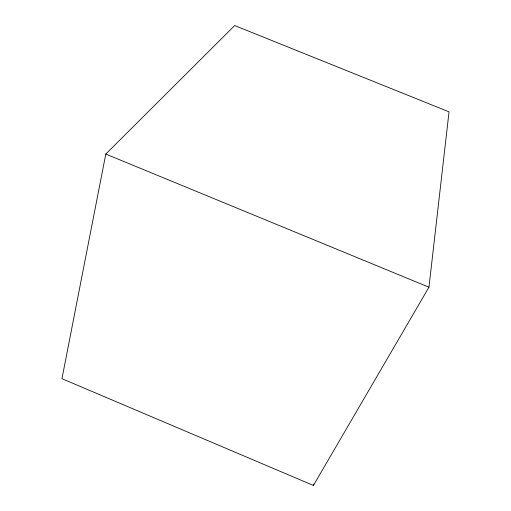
<?xml version="1.0" encoding="UTF-8"?>
<svg xmlns="http://www.w3.org/2000/svg" width="511" height="511" viewBox="0 0 511 511"><rect width="100%" height="100%" fill="white"/><g stroke="black" fill="none" stroke-linecap="round" stroke-linejoin="round"><path stroke-width="0.77" d="M428.965 287.208L449.035 111.852L234.683 25.55L105.79 154.066L61.965 378.683L313.403 485.45L428.965 287.208L105.79 154.066M313.403 485.45L313.786 483.904"/></g></svg>
